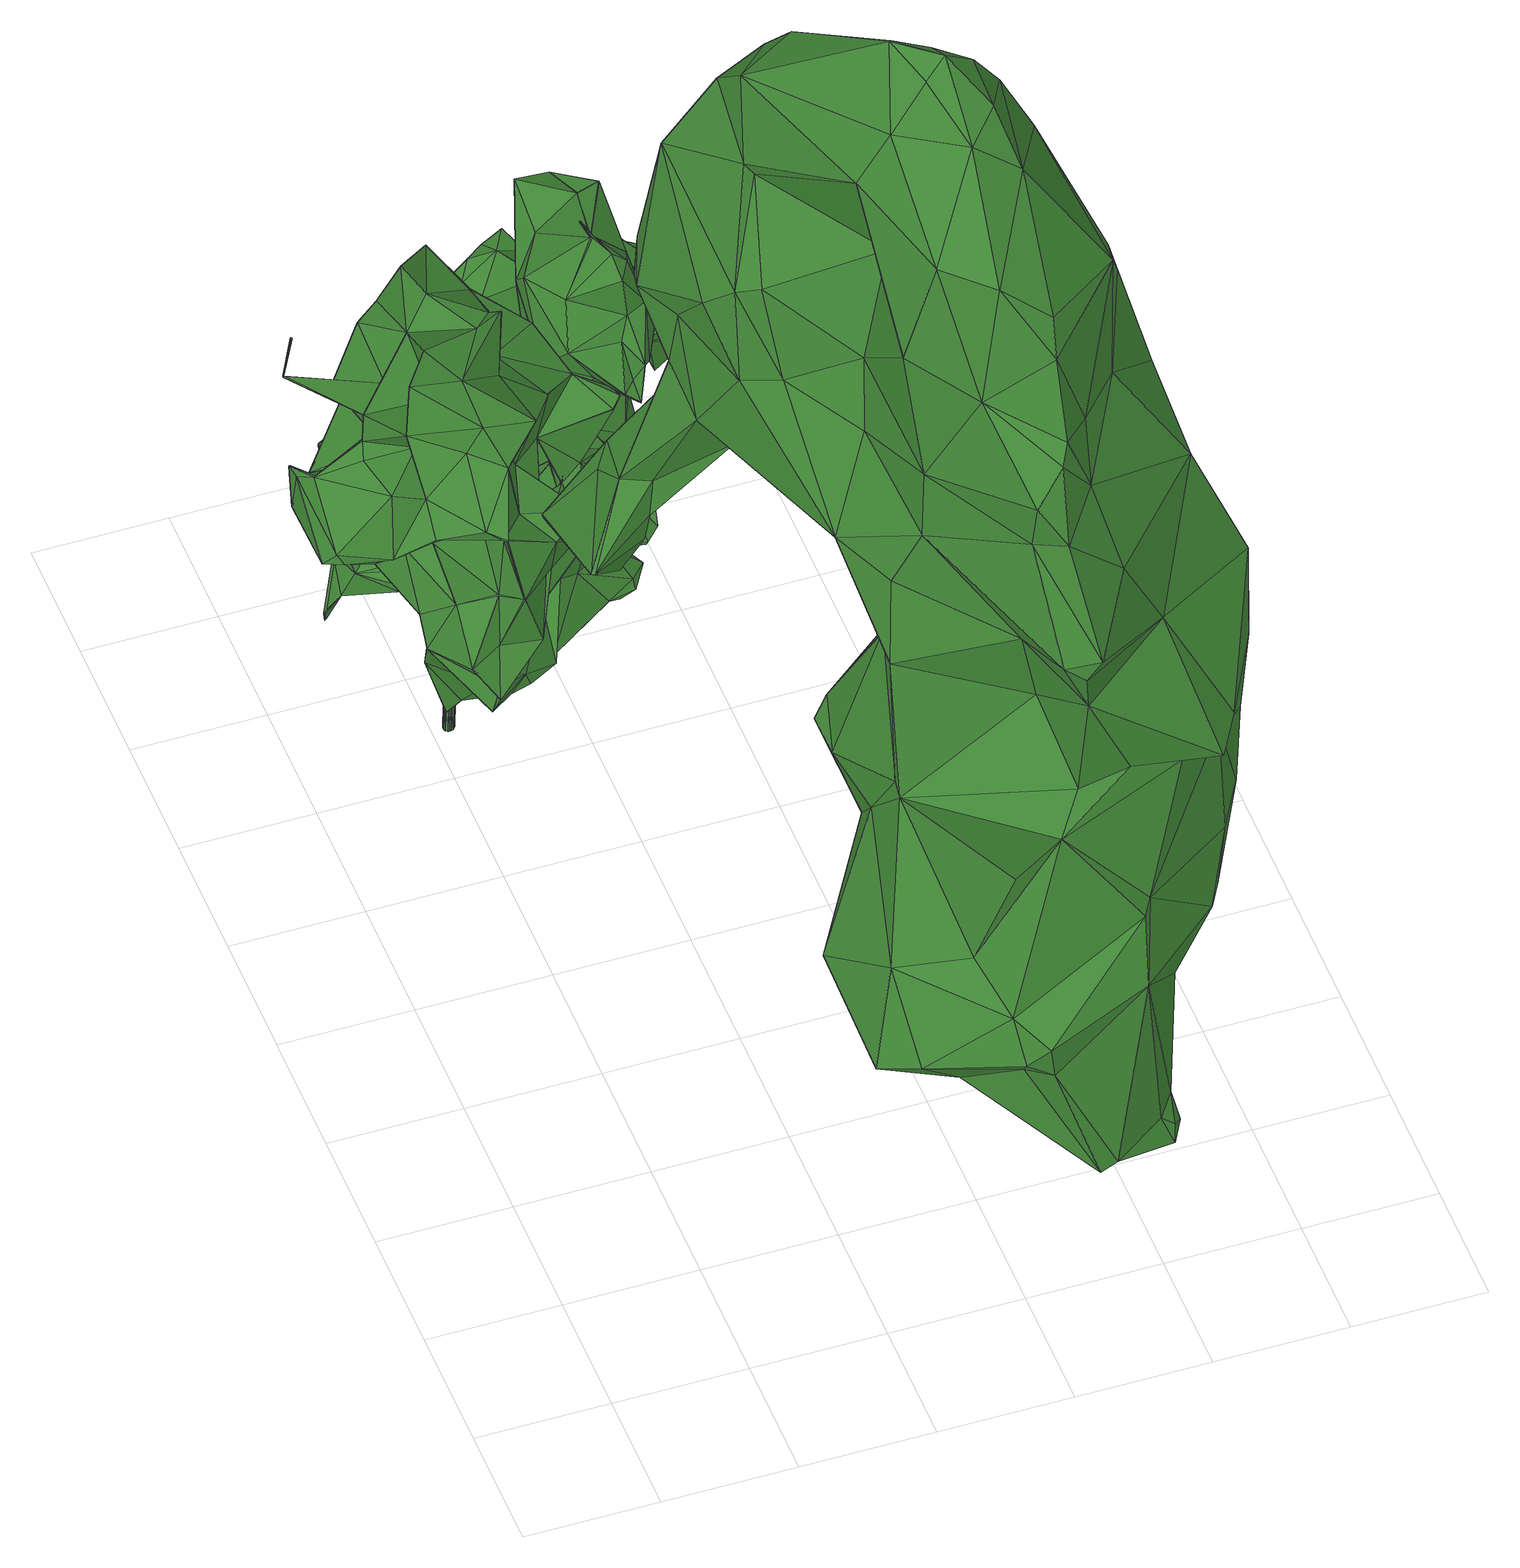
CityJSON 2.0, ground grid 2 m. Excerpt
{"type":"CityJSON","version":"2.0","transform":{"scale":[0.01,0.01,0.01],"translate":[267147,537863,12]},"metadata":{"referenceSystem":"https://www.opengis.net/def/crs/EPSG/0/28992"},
"CityObjects":{
"tree1":{"type":"SolitaryVegetationObject","attributes":{"gtid":456,"crown_width_m":4.7,"crown_median_z":17.44,"crown_r50_m":0.285,"crown_porosity":0.916,"trunk_H_m":4.56,"trunk_DBH_m":0.159,"trunk_radius_m":0.0793,"trunk_base_height_m":12.88,"original_gtid":"458"},"geometry":[{"type":"Solid","lod":"3","boundaries":[[[[0,1,2]],[[3,1,4]],[[5,6,7]],[[8,9,10]],[[11,9,8]],[[12,13,14]],[[15,16,17]],[[18,19,20]],[[20,21,22]],[[23,24,25]],[[26,27,28]],[[29,20,19]],[[30,31,9]],[[30,9,32]],[[33,34,15]],[[35,36,37]],[[35,37,38]],[[1,39,40]],[[41,42,43]],[[44,42,41]],[[45,46,23]],[[47,48,26]],[[42,44,49]],[[50,51,52]],[[53,49,54]],[[13,49,53]],[[55,56,57]],[[58,59,60]],[[61,62,25]],[[22,18,20]],[[63,64,65]],[[45,66,46]],[[67,68,69]],[[70,71,60]],[[72,70,60]],[[73,74,75]],[[76,77,1]],[[49,44,78]],[[49,78,54]],[[79,80,81]],[[82,10,83]],[[31,83,10]],[[31,84,83]],[[72,60,59]],[[85,47,86]],[[67,87,68]],[[88,89,90]],[[91,89,92]],[[90,89,91]],[[93,94,51]],[[95,96,97]],[[95,97,98]],[[99,95,100]],[[101,52,81]],[[78,102,103]],[[104,19,18]],[[61,25,105]],[[54,27,26]],[[71,106,107]],[[88,92,89]],[[20,108,109]],[[110,111,28]],[[112,111,110]],[[113,114,115]],[[116,117,118]],[[119,120,69]],[[121,99,122]],[[122,97,121]],[[123,124,60]],[[58,60,124]],[[11,8,83]],[[125,1,0]],[[126,119,69]],[[127,35,38]],[[4,1,128]],[[129,57,56]],[[129,56,62]],[[83,8,82]],[[130,65,55]],[[130,55,131]],[[100,95,98]],[[132,65,71]],[[63,65,132]],[[133,134,135]],[[136,41,43]],[[97,96,79]],[[8,10,82]],[[137,138,139]],[[125,128,1]],[[135,117,116]],[[41,140,44]],[[141,140,41]],[[102,140,141]],[[135,142,143]],[[144,50,52]],[[50,144,142]],[[22,145,146]],[[128,61,147]],[[128,147,4]],[[58,102,59]],[[146,148,149]],[[106,150,131]],[[13,43,42]],[[151,152,153]],[[154,155,156]],[[157,158,159]],[[31,30,160]],[[161,90,162]],[[11,83,163]],[[133,116,84]],[[0,164,125]],[[0,2,164]],[[133,84,134]],[[67,69,120]],[[68,126,69]],[[131,165,106]],[[162,165,131]],[[40,164,2]],[[139,166,167]],[[88,168,169]],[[88,169,170]],[[171,172,173]],[[169,168,174]],[[137,167,94]],[[55,65,64]],[[174,57,175]],[[176,177,29]],[[20,29,177]],[[20,177,108]],[[87,178,68]],[[126,68,178]],[[16,179,145]],[[10,9,31]],[[180,181,101]],[[32,9,11]],[[84,116,163]],[[161,131,182]],[[161,182,183]],[[79,184,97]],[[185,184,79]],[[186,187,47]],[[188,38,155]],[[127,38,188]],[[76,1,3]],[[189,85,190]],[[76,108,191]],[[76,3,108]],[[190,192,193]],[[194,193,192]],[[195,196,197]],[[198,190,86]],[[134,199,135]],[[85,86,190]],[[200,55,64]],[[39,169,40]],[[1,40,2]],[[19,104,176]],[[19,176,29]],[[191,192,76]],[[6,201,202]],[[145,21,16]],[[203,204,205]],[[173,204,203]],[[206,207,208]],[[194,192,191]],[[84,31,160]],[[84,160,134]],[[131,55,182]],[[132,158,63]],[[209,15,171]],[[210,138,93]],[[46,66,211]],[[46,211,24]],[[212,206,186]],[[121,166,213]],[[214,4,215]],[[153,216,151]],[[217,15,209]],[[52,79,81]],[[21,218,214]],[[109,214,218]],[[151,181,179]],[[151,179,152]],[[157,210,115]],[[114,157,115]],[[217,16,15]],[[102,78,140]],[[214,215,16]],[[4,214,3]],[[51,185,52]],[[219,75,34]],[[33,17,147]],[[212,220,104]],[[131,150,130]],[[212,186,178]],[[74,221,15]],[[74,15,75]],[[3,214,109]],[[159,222,223]],[[96,37,36]],[[146,224,22]],[[18,22,224]],[[104,18,224]],[[222,158,225]],[[185,166,184]],[[97,184,166]],[[60,107,123]],[[213,96,121]],[[149,148,7]],[[141,35,127]],[[121,95,99]],[[95,121,96]],[[159,156,139]],[[21,145,22]],[[217,171,203]],[[58,103,102]],[[146,145,148]],[[56,163,45]],[[46,24,23]],[[129,147,61]],[[96,36,79]],[[215,17,16]],[[53,54,26]],[[86,226,198]],[[227,228,116]],[[61,128,62]],[[125,62,128]],[[162,90,91]],[[186,126,178]],[[166,185,51]],[[136,12,14]],[[229,230,59]],[[154,230,229]],[[7,148,180]],[[166,121,97]],[[231,202,232]],[[6,202,231]],[[21,214,16]],[[129,40,147]],[[146,149,224]],[[212,104,224]],[[224,149,212]],[[143,216,117]],[[133,135,116]],[[108,3,109]],[[63,158,64]],[[222,225,233]],[[234,131,161]],[[234,161,162]],[[234,162,131]],[[181,216,101]],[[181,151,216]],[[226,235,28]],[[171,217,209]],[[183,174,168]],[[217,203,236]],[[23,25,62]],[[149,7,6]],[[101,144,52]],[[142,144,101]],[[225,158,237]],[[132,237,158]],[[79,52,185]],[[92,198,226]],[[170,198,92]],[[208,187,186]],[[177,238,108]],[[203,171,173]],[[123,107,106]],[[53,239,13]],[[221,240,227]],[[40,174,175]],[[169,174,40]],[[140,78,44]],[[187,13,239]],[[213,241,242]],[[143,117,135]],[[101,216,143]],[[153,152,243]],[[153,243,118]],[[217,243,152]],[[205,244,118]],[[62,164,40]],[[205,118,243]],[[77,39,1]],[[13,42,49]],[[158,222,159]],[[179,217,152]],[[26,28,235]],[[16,217,179]],[[229,245,154]],[[229,59,245]],[[199,51,50]],[[142,199,50]],[[134,114,199]],[[134,160,114]],[[201,6,5]],[[188,154,102]],[[205,236,203]],[[138,159,139]],[[246,238,177]],[[195,110,196]],[[190,193,246]],[[85,247,47]],[[159,248,156]],[[72,248,159]],[[102,154,245]],[[59,102,245]],[[244,173,172]],[[91,28,111]],[[176,220,186]],[[174,183,57]],[[101,81,180]],[[11,163,32]],[[56,32,163]],[[84,163,83]],[[100,98,122]],[[159,223,72]],[[28,91,226]],[[91,92,226]],[[170,169,39]],[[76,192,77]],[[15,221,172]],[[198,192,190]],[[139,167,137]],[[115,210,93]],[[141,127,102]],[[40,129,62]],[[200,64,249]],[[129,61,105]],[[176,246,177]],[[189,246,176]],[[93,51,113]],[[167,51,94]],[[100,122,99]],[[4,147,17]],[[81,250,180]],[[211,227,129]],[[188,102,127]],[[226,86,235]],[[157,159,138]],[[77,192,39]],[[39,192,198]],[[251,136,14]],[[251,14,208]],[[59,248,72]],[[59,230,248]],[[221,252,244]],[[118,244,252]],[[124,103,58]],[[253,195,124]],[[153,117,216]],[[13,12,43]],[[45,163,66]],[[62,56,254]],[[62,125,164]],[[25,255,105]],[[211,228,227]],[[6,231,232]],[[149,232,212]],[[6,232,149]],[[188,155,154]],[[39,198,170]],[[78,103,54]],[[70,132,71]],[[233,223,222]],[[183,90,161]],[[256,90,183]],[[97,122,98]],[[208,14,187]],[[120,119,67]],[[67,119,87]],[[87,119,126]],[[87,126,186]],[[90,256,168]],[[90,168,88]],[[168,256,183]],[[88,170,92]],[[241,155,242]],[[64,158,30]],[[206,136,257]],[[156,258,213]],[[175,57,129]],[[15,172,171]],[[24,211,255]],[[24,255,25]],[[213,37,96]],[[213,38,37]],[[205,243,236]],[[217,236,243]],[[213,166,139]],[[163,116,211]],[[163,211,66]],[[32,249,30]],[[136,202,259]],[[232,202,206]],[[157,114,260]],[[142,135,199]],[[199,113,51]],[[199,114,113]],[[132,225,237]],[[70,225,132]],[[230,156,248]],[[104,220,176]],[[186,220,87]],[[160,260,114]],[[32,56,249]],[[30,249,64]],[[54,197,27]],[[160,30,260]],[[55,249,56]],[[139,156,213]],[[186,206,208]],[[136,43,12]],[[154,156,230]],[[138,210,157]],[[115,93,113]],[[155,38,242]],[[85,189,247]],[[116,118,252]],[[116,252,227]],[[227,252,221]],[[244,172,221]],[[136,207,257]],[[206,257,207]],[[211,116,228]],[[87,220,178]],[[212,178,220]],[[182,55,57]],[[182,57,183]],[[190,246,189]],[[187,14,13]],[[225,70,72]],[[71,150,106]],[[175,219,40]],[[45,254,56]],[[261,124,197]],[[261,197,54]],[[195,197,124]],[[262,259,201]],[[207,251,208]],[[136,259,41]],[[53,48,239]],[[26,48,53]],[[80,250,81]],[[225,263,233]],[[225,72,263]],[[54,103,261]],[[223,263,72]],[[124,261,103]],[[147,40,219]],[[175,264,219]],[[106,165,123]],[[166,51,167]],[[137,94,138]],[[93,138,94]],[[262,141,259]],[[41,259,141]],[[262,201,36]],[[35,262,36]],[[262,35,141]],[[176,247,189]],[[186,247,176]],[[47,247,186]],[[136,265,207]],[[65,150,71]],[[130,150,65]],[[129,105,255]],[[200,249,55]],[[175,227,240]],[[175,129,227]],[[75,219,264]],[[212,232,206]],[[195,112,110]],[[253,112,195]],[[91,112,162]],[[206,202,136]],[[253,124,123]],[[123,165,253]],[[108,238,191]],[[194,191,238]],[[193,194,238]],[[246,193,238]],[[213,242,38]],[[129,255,211]],[[240,264,175]],[[239,48,187]],[[187,48,47]],[[180,250,7]],[[79,250,80]],[[79,36,250]],[[207,265,251]],[[136,251,265]],[[27,197,196]],[[223,233,263]],[[158,157,260]],[[158,260,30]],[[147,34,33]],[[219,34,147]],[[20,218,21]],[[215,4,17]],[[33,15,17]],[[109,218,20]],[[91,111,112]],[[27,196,110]],[[110,28,27]],[[165,162,112]],[[165,112,253]],[[181,266,179]],[[145,266,148]],[[179,266,145]],[[148,266,180]],[[180,266,181]],[[47,235,86]],[[47,26,235]],[[118,117,153]],[[101,143,142]],[[74,240,221]],[[73,264,74]],[[74,264,240]],[[73,75,264]],[[71,107,60]],[[75,15,34]],[[23,254,45]],[[7,250,5]],[[201,5,250]],[[201,250,36]],[[241,258,155]],[[213,258,241]],[[156,155,258]],[[205,204,244]],[[173,244,204]],[[62,254,23]],[[259,202,201]],[[267,268,269]],[[267,269,270]],[[270,269,271]],[[270,271,272]],[[269,268,273]],[[269,273,271]],[[271,273,274]],[[271,274,272]],[[273,268,275]],[[273,275,274]],[[274,275,276]],[[274,276,272]],[[275,268,277]],[[275,277,276]],[[276,277,278]],[[276,278,272]],[[277,268,279]],[[277,279,278]],[[278,279,280]],[[278,280,272]],[[279,268,281]],[[279,281,280]],[[280,281,282]],[[280,282,272]],[[281,268,283]],[[281,283,282]],[[282,283,284]],[[282,284,272]],[[283,268,285]],[[283,285,284]],[[284,285,286]],[[284,286,272]],[[285,268,287]],[[285,287,286]],[[286,287,288]],[[286,288,272]],[[287,268,289]],[[287,289,288]],[[288,289,290]],[[288,290,272]],[[289,268,291]],[[289,291,290]],[[290,291,292]],[[290,292,272]],[[291,268,293]],[[291,293,292]],[[292,293,294]],[[292,294,272]],[[293,268,295]],[[293,295,294]],[[294,295,296]],[[294,296,272]],[[295,268,297]],[[295,297,296]],[[296,297,298]],[[296,298,272]],[[297,268,299]],[[297,299,298]],[[298,299,300]],[[298,300,272]],[[299,268,301]],[[299,301,300]],[[300,301,302]],[[300,302,272]],[[301,268,303]],[[301,303,302]],[[302,303,304]],[[302,304,272]],[[303,268,305]],[[303,305,304]],[[304,305,306]],[[304,306,272]],[[305,268,307]],[[305,307,306]],[[306,307,308]],[[306,308,272]],[[307,268,309]],[[307,309,308]],[[308,309,310]],[[308,310,272]],[[309,268,311]],[[309,311,310]],[[310,311,312]],[[310,312,272]],[[311,268,313]],[[311,313,312]],[[312,313,314]],[[312,314,272]],[[313,268,315]],[[313,315,314]],[[314,315,316]],[[314,316,272]],[[315,268,267]],[[315,267,316]],[[316,267,270]],[[316,270,272]]]]}]},
"tree2":{"type":"SolitaryVegetationObject","attributes":{"gtid":103,"crown_width_m":7.73,"crown_median_z":22.45,"crown_r50_m":0.379,"crown_porosity":0.891,"trunk_H_m":9.35,"trunk_DBH_m":0.454,"trunk_radius_m":0.227,"trunk_base_height_m":13.1,"original_gtid":"103"},"geometry":[{"type":"Solid","lod":"3","boundaries":[[[[317,318,319]],[[320,321,322]],[[323,324,325]],[[326,327,328]],[[317,329,318]],[[330,331,332]],[[333,334,335]],[[336,337,338]],[[339,321,320]],[[340,341,342]],[[343,344,345]],[[346,347,348]],[[348,349,350]],[[351,352,353]],[[354,319,318]],[[355,356,357]],[[358,356,355]],[[359,360,361]],[[362,363,364]],[[365,366,367]],[[368,369,336]],[[370,371,372]],[[373,374,375]],[[376,377,378]],[[344,379,345]],[[335,334,380]],[[381,382,383]],[[384,385,386]],[[317,345,379]],[[387,322,388]],[[321,388,322]],[[378,377,389]],[[390,391,383]],[[392,393,394]],[[392,395,393]],[[396,397,398]],[[397,375,374]],[[399,355,400]],[[333,401,334]],[[398,402,358]],[[403,404,405]],[[406,404,403]],[[407,408,409]],[[410,411,363]],[[371,370,381]],[[412,413,414]],[[415,416,342]],[[417,379,344]],[[399,418,370]],[[419,418,340]],[[328,420,326]],[[328,421,420]],[[422,377,423]],[[374,398,397]],[[376,424,377]],[[372,358,425]],[[426,427,428]],[[426,415,427]],[[355,425,358]],[[400,429,399]],[[335,380,430]],[[415,342,341]],[[338,368,336]],[[323,431,330]],[[373,432,404]],[[317,433,361]],[[365,367,434]],[[396,375,397]],[[435,436,374]],[[437,438,439]],[[371,349,440]],[[370,419,381]],[[441,331,442]],[[441,442,380]],[[420,427,435]],[[426,428,421]],[[426,378,416]],[[370,418,419]],[[381,419,382]],[[443,387,444]],[[445,387,446]],[[370,425,399]],[[372,425,370]],[[396,447,375]],[[337,350,448]],[[355,399,425]],[[357,429,400]],[[340,399,429]],[[340,429,341]],[[341,429,357]],[[399,340,418]],[[449,450,451]],[[449,451,452]],[[319,354,453]],[[353,453,354]],[[331,330,454]],[[382,419,342]],[[340,342,419]],[[455,438,456]],[[378,431,325]],[[378,325,457]],[[401,458,459]],[[410,363,362]],[[389,377,422]],[[378,457,376]],[[364,363,450]],[[398,436,402]],[[460,347,346]],[[369,346,336]],[[420,428,427]],[[400,355,357]],[[407,409,461]],[[346,369,447]],[[462,463,321]],[[342,389,382]],[[464,465,466]],[[405,432,369]],[[395,352,351]],[[464,352,395]],[[371,440,467]],[[468,324,332]],[[372,371,467]],[[426,416,415]],[[358,372,398]],[[396,398,372]],[[453,469,359]],[[374,436,398]],[[396,372,467]],[[396,467,440]],[[361,360,317]],[[470,385,366]],[[471,472,473]],[[385,470,474]],[[395,475,476]],[[407,461,477]],[[478,479,480]],[[437,439,481]],[[470,366,482]],[[483,455,484]],[[483,485,455]],[[357,356,341]],[[438,486,439]],[[407,487,408]],[[465,488,461]],[[480,477,488]],[[393,395,476]],[[472,489,473]],[[484,456,490]],[[465,464,478]],[[393,485,483]],[[471,473,408]],[[466,465,461]],[[491,466,461]],[[474,472,471]],[[420,421,428]],[[438,492,456]],[[456,484,455]],[[477,461,488]],[[478,464,479]],[[479,477,480]],[[479,407,477]],[[480,488,478]],[[478,488,465]],[[438,455,485]],[[474,470,472]],[[408,487,471]],[[493,471,487]],[[483,484,494]],[[482,472,470]],[[437,481,495]],[[496,497,430]],[[498,405,486]],[[486,405,439]],[[446,499,445]],[[493,500,501]],[[405,404,432]],[[380,334,459]],[[359,361,453]],[[502,318,476]],[[503,321,463]],[[338,443,444]],[[422,423,504]],[[422,504,382]],[[449,403,417]],[[353,505,453]],[[495,492,437]],[[430,497,411]],[[502,475,318]],[[457,325,506]],[[446,387,507]],[[446,507,493]],[[462,321,339]],[[366,365,482]],[[462,508,509]],[[324,506,325]],[[317,319,433]],[[331,468,332]],[[339,510,511]],[[451,327,452]],[[453,433,319]],[[347,440,349]],[[347,349,348]],[[509,449,417]],[[495,481,368]],[[495,368,445]],[[368,481,369]],[[481,405,369]],[[445,368,387]],[[509,450,449]],[[383,382,504]],[[325,431,323]],[[458,512,441]],[[458,401,512]],[[512,401,410]],[[462,339,508]],[[459,334,401]],[[453,384,469]],[[413,486,438]],[[380,459,441]],[[441,459,458]],[[513,379,413]],[[317,379,513]],[[317,513,413]],[[481,439,405]],[[403,405,498]],[[424,514,377]],[[352,505,353]],[[490,487,407]],[[326,452,327]],[[353,475,351]],[[452,515,406]],[[462,343,360]],[[505,384,453]],[[454,330,431]],[[424,516,339]],[[474,501,503]],[[516,508,339]],[[350,337,348]],[[388,503,507]],[[482,489,472]],[[491,489,482]],[[387,368,444]],[[338,444,368]],[[335,430,411]],[[483,394,393]],[[469,384,517]],[[496,442,450]],[[433,453,361]],[[464,394,479]],[[392,394,464]],[[503,501,500]],[[503,463,386]],[[493,503,500]],[[457,518,519]],[[364,516,362]],[[364,508,516]],[[351,475,395]],[[402,436,520]],[[341,520,415]],[[402,520,358]],[[416,378,389]],[[416,389,342]],[[413,438,414]],[[427,415,520]],[[411,410,335]],[[335,410,333]],[[401,333,410]],[[469,517,359]],[[517,463,462]],[[517,462,359]],[[430,442,496]],[[520,341,356]],[[520,356,358]],[[471,501,474]],[[493,501,471]],[[344,343,462]],[[320,510,339]],[[434,505,352]],[[413,379,486]],[[423,514,390]],[[387,388,507]],[[403,379,417]],[[422,382,389]],[[390,504,423]],[[390,383,504]],[[377,514,423]],[[436,435,520]],[[521,412,329]],[[462,360,359]],[[496,450,497]],[[403,498,379]],[[448,350,391]],[[448,391,510]],[[448,510,443]],[[338,337,448]],[[338,448,443]],[[406,403,449]],[[491,461,409]],[[491,409,489]],[[406,449,452]],[[413,412,521]],[[413,521,329]],[[331,441,468]],[[460,440,347]],[[460,396,440]],[[494,484,490]],[[494,490,407]],[[374,326,435]],[[369,432,447]],[[510,391,511]],[[373,375,432]],[[375,447,432]],[[474,503,386]],[[516,518,512]],[[506,518,457]],[[324,518,506]],[[376,519,424]],[[516,424,519]],[[457,519,376]],[[516,519,518]],[[387,443,322]],[[510,320,322]],[[510,322,443]],[[437,492,438]],[[522,318,329]],[[364,509,508]],[[364,450,509]],[[318,475,354]],[[485,414,438]],[[435,326,420]],[[388,321,503]],[[473,489,409]],[[427,520,435]],[[486,379,498]],[[462,509,344]],[[390,514,511]],[[434,523,365]],[[326,374,515]],[[326,515,452]],[[509,417,344]],[[384,386,517]],[[404,515,373]],[[406,515,404]],[[373,515,374]],[[490,493,487]],[[337,336,346]],[[337,346,348]],[[522,329,412]],[[522,412,318]],[[396,460,447]],[[450,331,451]],[[391,390,511]],[[365,523,482]],[[524,482,523]],[[454,431,525]],[[339,514,424]],[[339,511,514]],[[518,324,468]],[[518,468,512]],[[512,468,441]],[[385,474,386]],[[517,386,463]],[[317,413,329]],[[434,367,505]],[[346,447,460]],[[343,345,317]],[[392,464,395]],[[381,349,371]],[[383,349,381]],[[512,362,516]],[[410,362,512]],[[363,411,497]],[[363,497,450]],[[450,442,331]],[[430,380,442]],[[354,475,353]],[[494,394,483]],[[352,464,523]],[[482,524,491]],[[407,394,494]],[[407,479,394]],[[495,445,492]],[[526,421,525]],[[412,476,318]],[[414,476,412]],[[414,485,393]],[[505,367,384]],[[466,524,464]],[[503,493,507]],[[456,499,490]],[[385,367,366]],[[360,343,317]],[[385,384,367]],[[466,491,524]],[[526,525,431]],[[526,431,378]],[[464,524,523]],[[473,409,408]],[[323,330,332]],[[323,332,324]],[[421,526,426]],[[378,426,526]],[[445,499,492]],[[456,492,499]],[[328,454,525]],[[502,476,475]],[[414,393,476]],[[391,350,349]],[[391,349,383]],[[446,493,499]],[[490,499,493]],[[451,527,327]],[[327,527,454]],[[328,327,454]],[[331,527,451]],[[454,527,331]],[[352,523,434]],[[328,525,421]],[[528,529,530]],[[528,530,531]],[[531,530,532]],[[531,532,533]],[[530,529,534]],[[530,534,532]],[[532,534,535]],[[532,535,533]],[[534,529,536]],[[534,536,535]],[[535,536,537]],[[535,537,533]],[[536,529,538]],[[536,538,537]],[[537,538,539]],[[537,539,533]],[[538,529,540]],[[538,540,539]],[[539,540,541]],[[539,541,533]],[[540,529,542]],[[540,542,541]],[[541,542,543]],[[541,543,533]],[[542,529,544]],[[542,544,543]],[[543,544,545]],[[543,545,533]],[[544,529,546]],[[544,546,545]],[[545,546,547]],[[545,547,533]],[[546,529,548]],[[546,548,547]],[[547,548,549]],[[547,549,533]],[[548,529,550]],[[548,550,549]],[[549,550,551]],[[549,551,533]],[[550,529,552]],[[550,552,551]],[[551,552,553]],[[551,553,533]],[[552,529,554]],[[552,554,553]],[[553,554,555]],[[553,555,533]],[[554,529,556]],[[554,556,555]],[[555,556,557]],[[555,557,533]],[[556,529,558]],[[556,558,557]],[[557,558,559]],[[557,559,533]],[[558,529,560]],[[558,560,559]],[[559,560,561]],[[559,561,533]],[[560,529,562]],[[560,562,561]],[[561,562,563]],[[561,563,533]],[[562,529,564]],[[562,564,563]],[[563,564,565]],[[563,565,533]],[[564,529,566]],[[564,566,565]],[[565,566,567]],[[565,567,533]],[[566,529,568]],[[566,568,567]],[[567,568,569]],[[567,569,533]],[[568,529,570]],[[568,570,569]],[[569,570,571]],[[569,571,533]],[[570,529,572]],[[570,572,571]],[[571,572,573]],[[571,573,533]],[[572,529,574]],[[572,574,573]],[[573,574,575]],[[573,575,533]],[[574,529,576]],[[574,576,575]],[[575,576,577]],[[575,577,533]],[[576,529,528]],[[576,528,577]],[[577,528,531]],[[577,531,533]]]]}]},
"tree3":{"type":"SolitaryVegetationObject","attributes":{"gtid":441,"crown_width_m":4.55,"crown_median_z":16.94,"crown_r50_m":0.272,"crown_porosity":0.915,"trunk_H_m":3.98,"trunk_DBH_m":0.139,"trunk_radius_m":0.0695,"trunk_base_height_m":12.96,"original_gtid":"443"},"geometry":[{"type":"Solid","lod":"3","boundaries":[[[[578,579,580]],[[581,582,583]],[[583,584,585]],[[586,587,588]],[[589,590,591]],[[592,593,594]],[[595,593,592]],[[596,597,598]],[[599,600,589]],[[601,600,599]],[[602,603,604]],[[605,603,602]],[[606,607,591]],[[608,609,610]],[[580,610,609]],[[611,612,596]],[[613,614,615]],[[579,616,610]],[[617,618,619]],[[620,621,622]],[[623,624,625]],[[604,603,626]],[[627,624,623]],[[628,629,630]],[[631,630,629]],[[632,633,619]],[[634,635,587]],[[622,621,636]],[[637,638,639]],[[640,641,642]],[[619,643,632]],[[624,630,625]],[[631,625,630]],[[644,645,646]],[[589,647,599]],[[596,648,597]],[[612,648,596]],[[649,650,651]],[[587,652,634]],[[653,654,655]],[[649,656,616]],[[657,656,649]],[[658,600,659]],[[639,593,660]],[[653,655,585]],[[661,662,663]],[[658,659,664]],[[658,664,620]],[[658,665,600]],[[666,667,668]],[[643,669,645]],[[670,645,669]],[[626,603,671]],[[645,644,643]],[[652,657,634]],[[583,672,584]],[[673,657,649]],[[595,674,593]],[[675,676,677]],[[678,679,680]],[[681,634,673]],[[581,583,614]],[[589,682,647]],[[683,647,682]],[[663,676,611]],[[684,685,686]],[[687,688,689]],[[628,641,665]],[[690,691,684]],[[640,665,641]],[[610,692,608]],[[609,608,692]],[[693,678,694]],[[693,694,682]],[[643,644,695]],[[632,643,695]],[[663,611,661]],[[696,632,695]],[[697,686,685]],[[667,698,699]],[[667,699,646]],[[700,592,594]],[[615,614,701]],[[614,583,701]],[[673,634,657]],[[701,702,597]],[[652,703,657]],[[681,635,634]],[[610,580,579]],[[704,674,595]],[[705,602,604]],[[587,706,652]],[[689,594,638]],[[652,707,703]],[[693,706,587]],[[707,706,693]],[[669,643,708]],[[641,581,709]],[[681,651,710]],[[681,673,651]],[[604,626,711]],[[604,711,705]],[[626,671,711]],[[671,712,663]],[[713,636,714]],[[649,616,579]],[[669,715,716]],[[670,669,716]],[[581,641,672]],[[625,713,623]],[[694,680,717]],[[707,652,706]],[[718,616,719]],[[679,717,680]],[[696,586,633]],[[694,654,653]],[[720,721,722]],[[602,723,724]],[[609,725,580]],[[646,645,670]],[[726,727,584]],[[656,728,719]],[[606,729,730]],[[584,653,585]],[[727,653,584]],[[705,686,602]],[[723,602,686]],[[579,578,650]],[[598,722,611]],[[731,722,598]],[[654,732,655]],[[694,678,680]],[[638,733,639]],[[641,628,734]],[[705,711,735]],[[710,651,728]],[[625,736,737]],[[738,739,740]],[[698,720,722]],[[679,678,693]],[[679,693,587]],[[732,741,717]],[[732,717,679]],[[605,642,709]],[[663,742,743]],[[657,703,744]],[[624,734,630]],[[618,708,619]],[[659,600,601]],[[731,698,722]],[[659,601,745]],[[602,724,640]],[[585,746,702]],[[713,625,747]],[[713,747,622]],[[583,702,701]],[[748,749,750]],[[733,751,594]],[[635,710,744]],[[695,752,696]],[[620,664,753]],[[618,754,708]],[[651,650,725]],[[723,686,697]],[[589,665,590]],[[600,665,589]],[[611,596,598]],[[755,756,582]],[[755,582,757]],[[694,758,682]],[[755,757,759]],[[755,759,676]],[[611,676,759]],[[704,595,592]],[[726,760,727]],[[761,666,716]],[[580,725,578]],[[640,642,605]],[[621,620,660]],[[663,735,671]],[[711,671,735]],[[752,597,762]],[[718,716,754]],[[713,622,636]],[[670,668,646]],[[667,646,668]],[[649,651,673]],[[759,612,611]],[[763,593,674]],[[582,764,765]],[[764,755,765]],[[677,603,675]],[[757,582,765]],[[651,725,617]],[[581,764,582]],[[738,740,638]],[[689,638,740]],[[621,763,636]],[[705,743,766]],[[682,767,693]],[[717,741,654]],[[654,741,732]],[[727,758,653]],[[687,758,727]],[[693,767,768]],[[707,693,768]],[[745,739,738]],[[745,738,638]],[[766,769,761]],[[598,770,731]],[[770,698,731]],[[619,633,635]],[[686,771,690]],[[705,771,686]],[[771,705,766]],[[737,748,750]],[[675,772,676]],[[771,766,761]],[[727,688,687]],[[714,636,704]],[[744,730,635]],[[744,703,730]],[[598,699,770]],[[579,650,649]],[[583,582,672]],[[584,672,726]],[[692,754,618]],[[692,618,609]],[[667,769,720]],[[667,720,698]],[[696,633,632]],[[761,690,771]],[[618,725,609]],[[598,597,773]],[[695,644,773]],[[686,690,684]],[[662,661,774]],[[682,758,739]],[[690,716,691]],[[687,739,758]],[[732,775,746]],[[718,691,716]],[[638,594,751]],[[752,773,597]],[[695,773,752]],[[581,614,675]],[[754,669,708]],[[617,725,618]],[[746,655,732]],[[717,654,694]],[[660,763,621]],[[606,730,776]],[[606,776,703]],[[745,664,659]],[[744,656,657]],[[763,660,593]],[[602,640,605]],[[732,679,586]],[[762,732,586]],[[762,586,752]],[[719,691,718]],[[759,757,765]],[[752,586,696]],[[587,586,679]],[[723,697,724]],[[709,642,641]],[[636,763,704]],[[719,729,691]],[[704,763,674]],[[707,768,703]],[[709,603,605]],[[709,675,603]],[[581,675,709]],[[756,755,764]],[[620,750,658]],[[638,751,733]],[[590,640,724]],[[665,640,590]],[[768,607,606]],[[616,656,719]],[[592,623,713]],[[623,700,627]],[[689,627,700]],[[658,628,665]],[[592,714,704]],[[592,713,714]],[[590,724,591]],[[606,591,697]],[[724,697,591]],[[700,623,592]],[[594,689,700]],[[689,740,687]],[[612,613,648]],[[687,740,739]],[[606,697,685]],[[606,685,684]],[[777,753,664]],[[777,664,745]],[[777,745,753]],[[606,691,729]],[[684,691,606]],[[616,692,610]],[[726,672,624]],[[578,725,650]],[[637,745,638]],[[726,624,760]],[[672,734,624]],[[628,658,629]],[[750,629,658]],[[773,699,598]],[[677,676,663]],[[689,688,627]],[[770,699,698]],[[617,728,651]],[[611,722,721]],[[739,683,682]],[[661,611,721]],[[744,710,656]],[[681,710,635]],[[627,760,624]],[[768,606,703]],[[688,727,627]],[[585,655,746]],[[766,778,769]],[[613,772,675]],[[612,772,613]],[[733,593,639]],[[754,692,718]],[[627,727,760]],[[586,588,633]],[[635,633,588]],[[635,588,587]],[[682,589,767]],[[653,758,694]],[[631,736,625]],[[730,729,719]],[[637,639,660]],[[612,759,772]],[[721,774,661]],[[656,710,728]],[[721,769,774]],[[773,644,699]],[[646,699,644]],[[648,615,597]],[[613,675,614]],[[663,662,742]],[[730,728,635]],[[719,728,730]],[[720,769,721]],[[745,683,739]],[[745,599,683]],[[745,601,599]],[[750,779,629]],[[597,702,746]],[[718,692,616]],[[619,728,617]],[[635,728,619]],[[769,666,761]],[[769,667,666]],[[622,747,620]],[[660,620,753]],[[764,780,756]],[[582,756,780]],[[582,780,672]],[[716,690,761]],[[764,581,780]],[[581,672,780]],[[628,630,734]],[[594,593,733]],[[742,662,778]],[[774,778,662]],[[774,769,778]],[[641,734,672]],[[716,668,670]],[[666,668,716]],[[732,762,775]],[[754,716,715]],[[754,715,669]],[[619,708,643]],[[683,599,647]],[[648,613,615]],[[778,781,742]],[[778,766,781]],[[768,767,607]],[[589,607,767]],[[589,591,607]],[[703,776,730]],[[737,750,747]],[[747,750,620]],[[747,625,737]],[[631,629,779]],[[750,749,779]],[[585,702,583]],[[765,772,759]],[[676,772,755]],[[765,755,772]],[[742,781,782]],[[660,783,637]],[[637,783,745]],[[745,783,784]],[[745,784,753]],[[660,784,783]],[[660,753,784]],[[746,775,597]],[[597,775,762]],[[701,597,615]],[[748,737,736]],[[781,766,743]],[[677,663,712]],[[781,743,782]],[[742,782,743]],[[748,736,749]],[[631,749,736]],[[779,749,631]],[[677,712,603]],[[671,603,712]],[[735,663,743]],[[735,743,705]],[[785,786,787]],[[785,787,788]],[[788,787,789]],[[788,789,790]],[[787,786,791]],[[787,791,789]],[[789,791,792]],[[789,792,790]],[[791,786,793]],[[791,793,792]],[[792,793,794]],[[792,794,790]],[[793,786,795]],[[793,795,794]],[[794,795,796]],[[794,796,790]],[[795,786,797]],[[795,797,796]],[[796,797,798]],[[796,798,790]],[[797,786,799]],[[797,799,798]],[[798,799,800]],[[798,800,790]],[[799,786,801]],[[799,801,800]],[[800,801,802]],[[800,802,790]],[[801,786,803]],[[801,803,802]],[[802,803,804]],[[802,804,790]],[[803,786,805]],[[803,805,804]],[[804,805,806]],[[804,806,790]],[[805,786,807]],[[805,807,806]],[[806,807,808]],[[806,808,790]],[[807,786,809]],[[807,809,808]],[[808,809,810]],[[808,810,790]],[[809,786,811]],[[809,811,810]],[[810,811,812]],[[810,812,790]],[[811,786,813]],[[811,813,812]],[[812,813,814]],[[812,814,790]],[[813,786,815]],[[813,815,814]],[[814,815,816]],[[814,816,790]],[[815,786,817]],[[815,817,816]],[[816,817,818]],[[816,818,790]],[[817,786,819]],[[817,819,818]],[[818,819,820]],[[818,820,790]],[[819,786,821]],[[819,821,820]],[[820,821,822]],[[820,822,790]],[[821,786,823]],[[821,823,822]],[[822,823,824]],[[822,824,790]],[[823,786,825]],[[823,825,824]],[[824,825,826]],[[824,826,790]],[[825,786,827]],[[825,827,826]],[[826,827,828]],[[826,828,790]],[[827,786,829]],[[827,829,828]],[[828,829,830]],[[828,830,790]],[[829,786,831]],[[829,831,830]],[[830,831,832]],[[830,832,790]],[[831,786,833]],[[831,833,832]],[[832,833,834]],[[832,834,790]],[[833,786,785]],[[833,785,834]],[[834,785,788]],[[834,788,790]]]]}]}
},
"vertices":[
[455,1243,705],[399,1280,730],[440,1229,697],[374,1374,748],[374,1379,663],[130,1464,545],[126,1453,563],[162,1468,544],[476,1238,325],[434,1229,325],[452,1234,318],[474,1242,342],[5,1322,646],[23,1275,662],[25,1277,662],[252,1383,610],[286,1444,625],[339,1384,654],[192,1465,769],[177,1455,781],[257,1479,839],[278,1509,723],[268,1526,734],[468,1278,527],[465,1316,526],[454,1313,535],[136,1137,713],[137,1098,670],[198,1066,695],[195,1405,890],[331,1162,320],[407,1252,321],[387,1224,400],[336,1373,662],[326,1341,677],[83,1389,442],[88,1420,447],[101,1395,401],[103,1394,401],[346,1229,757],[340,1259,646],[7,1321,567],[7,1303,642],[3,1322,646],[14,1217,552],[485,1251,514],[487,1291,504],[125,1186,793],[148,1213,737],[29,1200,580],[286,1461,331],[267,1429,335],[213,1509,362],[114,1215,651],[80,1114,636],[303,1135,454],[399,1205,486],[320,1170,538],[128,1141,488],[154,1163,472],[129,1113,447],[393,1285,581],[403,1260,576],[276,1101,341],[322,1129,338],[265,1094,369],[491,1285,490],[21,1364,850],[14,1377,764],[20,1363,849],[214,1109,351],[198,1039,372],[147,1173,357],[219,1246,612],[203,1307,569],[281,1292,658],[297,1311,772],[345,1231,757],[37,1190,568],[133,1442,393],[161,1425,428],[218,1499,447],[476,1239,324],[497,1267,342],[454,1304,376],[134,1199,873],[223,1148,812],[15,1376,765],[267,1125,651],[224,1063,676],[302,1071,636],[223,1047,688],[248,1117,753],[221,1340,313],[230,1350,264],[78,1391,267],[97,1406,363],[105,1394,292],[87,1410,236],[80,1390,266],[86,1408,235],[239,1505,434],[99,1241,500],[127,1203,559],[144,1439,765],[395,1294,551],[198,1007,426],[208,1039,417],[296,1409,806],[297,1411,806],[222,1063,675],[222,1047,686],[236,1018,598],[308,1399,362],[349,1316,371],[249,1348,396],[387,1350,411],[310,1431,450],[310,1429,452],[22,1362,849],[21,1362,851],[104,1392,292],[88,1409,236],[162,1020,484],[164,1093,540],[451,1271,697],[14,1375,764],[124,1329,477],[376,1289,617],[379,1267,537],[222,1070,410],[271,1040,487],[245,1097,335],[394,1350,398],[405,1336,383],[331,1420,346],[37,1336,607],[229,1349,262],[205,1300,326],[203,1300,327],[28,1236,534],[27,1303,521],[288,1462,332],[289,1440,444],[253,1546,333],[264,1529,648],[209,1559,653],[374,1288,615],[220,1516,595],[170,1486,667],[210,1039,416],[321,1523,516],[333,1490,530],[311,1452,463],[173,1290,446],[175,1318,451],[204,1295,352],[246,1242,377],[284,1155,317],[214,1214,334],[393,1265,331],[294,1071,588],[238,1017,597],[440,1261,403],[441,1230,695],[209,1042,495],[219,1342,313],[228,1351,263],[352,1100,652],[291,1210,658],[265,1194,738],[169,1447,552],[198,1344,529],[162,1404,455],[311,1160,588],[279,1213,553],[187,1358,809],[224,1383,848],[15,1376,763],[303,1509,585],[222,1507,481],[320,1524,517],[300,1105,563],[347,1114,587],[122,1382,341],[216,1426,375],[103,1299,733],[92,1273,710],[143,1303,466],[176,1259,871],[213,1205,852],[295,1324,843],[282,1251,795],[299,1290,877],[300,1290,875],[215,1063,572],[205,1102,666],[136,1109,655],[301,1152,795],[330,1419,345],[305,1190,391],[89,1443,544],[82,1411,565],[223,1505,482],[190,1415,421],[287,1439,446],[109,1404,664],[162,1323,643],[110,1286,710],[238,1424,616],[226,1323,370],[387,1274,429],[103,1421,684],[120,1380,341],[331,1430,698],[347,1407,649],[299,1467,459],[285,1479,581],[288,1437,726],[318,1278,654],[149,1341,739],[234,1336,543],[203,1180,260],[178,1175,250],[169,1487,669],[202,1178,260],[248,1117,755],[311,1282,466],[360,1289,416],[213,1262,433],[212,1262,431],[109,1411,574],[110,1406,663],[179,1174,248],[287,1071,586],[200,1151,767],[297,1466,461],[261,1156,326],[293,1324,844],[88,1257,689],[245,1240,523],[227,1332,392],[188,1414,420],[309,1451,465],[240,1346,461],[166,1206,544],[267,1298,847],[181,1234,800],[195,1181,383],[356,1208,415],[146,1432,461],[89,1259,688],[281,1325,444],[214,1061,571],[435,1242,523],[399,1270,534],[353,1098,651],[159,1358,605],[224,1323,371],[81,1409,564],[310,1206,389],[179,1175,601],[109,1377,520],[179,1173,250],[244,1231,607],[108,1285,577],[236,1511,588],[233,1295,88],[225,1295,88],[233,1297,88],[240,1291,544],[239,1293,544],[232,1291,544],[232,1299,88],[239,1295,544],[231,1301,88],[237,1297,544],[229,1302,88],[236,1298,544],[227,1303,88],[234,1299,544],[225,1303,88],[232,1299,544],[223,1303,88],[230,1299,544],[221,1302,88],[228,1298,544],[219,1301,88],[226,1297,544],[218,1299,88],[225,1295,544],[217,1297,88],[224,1294,544],[217,1295,88],[224,1292,544],[217,1293,88],[224,1289,544],[218,1291,88],[225,1288,544],[219,1289,88],[226,1286,544],[221,1288,88],[228,1285,544],[223,1287,88],[230,1284,544],[225,1287,88],[232,1284,544],[227,1287,88],[234,1284,544],[229,1288,88],[236,1285,544],[230,1289,88],[237,1286,544],[232,1291,88],[238,1288,544],[233,1293,88],[239,1289,544],
[806,646,779],[863,610,594],[798,725,574],[526,339,1185],[521,328,1036],[676,229,1126],[369,874,1350],[339,840,1358],[340,851,1429],[734,752,1456],[727,787,1328],[625,787,1420],[716,509,700],[428,880,1340],[478,858,1170],[395,874,1328],[274,820,848],[222,901,874],[301,812,829],[791,134,1315],[697,94,1428],[725,34,1251],[479,435,1194],[574,481,2083],[501,673,1943],[418,647,1911],[759,411,844],[788,431,1024],[764,412,842],[753,163,1462],[711,139,1583],[698,122,1555],[615,218,1618],[657,110,1497],[834,513,380],[733,439,378],[767,613,452],[810,697,542],[685,451,2039],[671,530,1918],[634,498,2007],[763,562,1866],[517,577,739],[638,576,781],[682,661,754],[330,758,1045],[325,758,980],[431,709,1131],[560,277,369],[494,290,398],[579,431,455],[865,183,1148],[944,294,1333],[646,347,1980],[640,218,1827],[717,340,1921],[917,570,1479],[862,614,1593],[865,371,1646],[354,623,1513],[385,579,1565],[350,780,1675],[900,480,949],[225,903,876],[569,275,1838],[509,433,1874],[531,303,1652],[550,527,546],[440,374,452],[522,409,679],[727,99,1103],[710,266,971],[416,630,1755],[542,496,1463],[559,297,1421],[864,266,363],[946,327,478],[904,246,382],[851,491,373],[841,320,1721],[859,391,1676],[808,549,1774],[636,427,2086],[627,460,2073],[226,717,938],[770,604,1799],[942,549,1135],[905,594,1355],[953,461,1190],[881,613,1347],[811,91,537],[650,33,520],[661,50,453],[231,715,937],[320,765,928],[912,336,638],[981,374,772],[1023,362,646],[476,715,1887],[412,728,1830],[776,670,1085],[605,419,2053],[552,414,1972],[648,816,1604],[596,858,1596],[430,626,1735],[417,560,1578],[391,579,1391],[691,385,2010],[455,762,1776],[668,722,1723],[624,839,1609],[577,483,2082],[316,840,909],[383,891,1429],[925,399,1421],[774,673,765],[669,410,404],[759,662,1714],[772,640,1747],[1024,283,967],[1032,340,767],[1032,336,1003],[707,173,1712],[304,873,1023],[308,872,1020],[680,67,1220],[708,52,1203],[926,108,930],[805,147,913],[831,295,1529],[658,135,1406],[786,723,1190],[517,801,1125],[724,755,1285],[771,781,1312],[649,742,651],[464,876,1334],[1011,296,675],[954,205,885],[314,780,1410],[281,845,1001],[221,903,878],[760,207,1548],[752,49,256],[557,460,959],[530,334,798],[805,246,221],[851,101,208],[741,81,235],[713,205,1762],[418,829,1194],[498,574,702],[453,195,398],[613,86,545],[502,144,430],[622,57,477],[485,224,556],[826,531,418],[911,371,521],[835,107,257],[870,129,222],[861,142,266],[856,110,235],[1031,305,1110],[573,190,345],[971,260,521],[975,241,647],[1028,359,646],[1017,477,953],[821,131,631],[852,98,212],[637,112,414],[835,152,643],[722,37,256],[962,197,894],[701,137,816],[953,231,509],[962,167,946],[318,837,992],[324,801,974],[998,503,968],[882,153,894],[676,254,634],[588,178,584],[837,585,559],[527,307,793],[584,517,1639],[618,564,505],[324,818,1392],[733,159,882],[516,565,1137],[609,632,1052],[559,305,1295],[535,474,1345],[288,778,1044],[843,399,882],[442,543,1410],[856,645,1379],[363,672,1234],[498,500,707],[347,741,1290],[348,708,1410],[705,674,1754],[826,316,667],[835,582,563],[711,230,325],[680,171,308],[522,848,1505],[476,790,1551],[529,718,1304],[698,445,110],[675,445,110],[697,451,110],[697,452,1045],[696,458,1045],[674,453,1045],[695,456,110],[694,464,1045],[691,461,110],[690,469,1045],[687,465,110],[686,472,1045],[681,467,110],[680,474,1045],[675,468,110],[674,475,1045],[669,467,110],[668,475,1045],[664,465,110],[663,472,1045],[659,461,110],[658,469,1045],[655,456,110],[654,464,1045],[653,451,110],[652,459,1045],[652,445,110],[651,453,1045],[653,439,110],[652,447,1045],[655,434,110],[654,441,1045],[659,429,110],[658,437,1045],[664,426,110],[662,433,1045],[669,423,110],[668,431,1045],[675,422,110],[674,430,1045],[681,423,110],[680,431,1045],[686,425,110],[685,433,1045],[691,429,110],[690,436,1045],[695,433,110],[693,441,1045],[697,439,110],[696,447,1045],
[721,1751,322],[768,1724,330],[712,1765,271],[418,1354,500],[293,1322,503],[411,1437,491],[383,1489,569],[351,1513,536],[444,1665,493],[525,1724,537],[528,1705,511],[478,1468,570],[525,1442,535],[513,1474,522],[455,1365,896],[456,1365,898],[475,1475,870],[438,1362,935],[373,1503,326],[379,1564,403],[332,1539,294],[494,1421,671],[529,1404,668],[540,1421,700],[543,1371,418],[492,1354,412],[536,1317,352],[514,1304,500],[549,1584,466],[500,1565,504],[671,1708,235],[670,1710,237],[725,1727,257],[370,1413,280],[395,1441,356],[418,1428,407],[409,1423,457],[455,1514,456],[692,1658,350],[631,1710,345],[630,1709,343],[567,1763,344],[522,1327,786],[499,1338,862],[482,1308,856],[374,1408,803],[378,1343,695],[401,1302,749],[514,1294,352],[376,1446,761],[473,1333,634],[482,1265,703],[436,1298,694],[461,1240,705],[468,1752,364],[492,1740,394],[587,1721,516],[563,1725,467],[477,1338,882],[484,1460,843],[462,1551,843],[505,1468,888],[497,1341,522],[438,1323,570],[479,1311,512],[460,1739,297],[378,1706,290],[433,1711,243],[379,1679,245],[447,1465,660],[429,1547,385],[702,1702,431],[701,1704,430],[679,1709,439],[587,1683,567],[377,1592,583],[360,1626,587],[362,1547,520],[679,1707,440],[651,1673,495],[531,1337,658],[568,1403,704],[511,1376,838],[393,1388,256],[395,1389,257],[402,1355,280],[567,1403,705],[503,1355,620],[454,1534,262],[401,1568,260],[449,1575,287],[501,1700,260],[483,1670,255],[475,1300,348],[378,1369,576],[662,1705,482],[439,1361,937],[412,1375,405],[319,1370,373],[418,1365,381],[436,1671,627],[423,1680,592],[406,1671,606],[639,1718,478],[449,1550,644],[456,1514,698],[569,1541,373],[517,1541,411],[531,1449,388],[434,1539,713],[410,1492,748],[410,1547,851],[547,1514,348],[552,1574,373],[654,1685,318],[460,1645,601],[417,1639,621],[389,1690,364],[427,1721,398],[505,1473,466],[302,1559,251],[376,1593,288],[411,1466,823],[437,1522,488],[388,1525,509],[609,1644,507],[438,1360,935],[534,1359,324],[557,1669,578],[557,1667,577],[567,1761,343],[477,1310,511],[639,1716,477],[512,1296,345],[458,1326,357],[411,1341,812],[456,1357,902],[484,1677,325],[514,1618,306],[380,1654,603],[613,1678,348],[613,1677,350],[370,1538,292],[371,1414,279],[333,1538,292],[546,1416,434],[535,1433,501],[680,1716,342],[367,1401,628],[395,1473,638],[603,1698,349],[530,1648,397],[520,1680,412],[301,1558,252],[370,1631,520],[504,1468,890],[423,1329,602],[499,1325,345],[462,1241,706],[479,1304,742],[449,1466,833],[446,1546,725],[444,1545,726],[353,1643,592],[401,1391,326],[501,1351,348],[619,1677,494],[531,1468,750],[363,1548,518],[491,1316,778],[482,1265,705],[479,1225,701],[505,1281,710],[477,1476,868],[398,1669,451],[504,1341,787],[603,1698,347],[268,1374,413],[292,1320,503],[267,1376,413],[447,1550,644],[318,1372,373],[403,1423,691],[509,1497,276],[399,1667,452],[458,1359,902],[294,1321,502],[269,1376,413],[501,1462,305],[440,1579,559],[513,1596,502],[438,1511,250],[301,1560,253],[503,1463,305],[320,1371,374],[381,1605,342],[394,1390,256],[432,1584,478],[525,1665,527],[540,1420,702],[434,1471,306],[479,1224,700],[294,1321,504],[454,1422,408],[474,1350,374],[430,1410,771],[469,1390,723],[482,1495,96],[475,1495,96],[482,1497,96],[483,1518,494],[483,1519,493],[476,1517,494],[481,1499,96],[482,1521,493],[480,1500,96],[481,1522,493],[478,1501,96],[479,1524,493],[476,1502,96],[478,1524,493],[475,1502,96],[476,1524,493],[473,1502,96],[474,1524,493],[471,1501,96],[472,1523,493],[470,1500,96],[471,1522,493],[469,1498,96],[470,1520,493],[468,1496,96],[469,1519,494],[468,1495,96],[469,1517,494],[468,1493,96],[470,1515,494],[469,1491,96],[470,1514,494],[470,1490,96],[472,1512,494],[472,1489,96],[473,1511,494],[474,1488,96],[475,1511,494],[475,1488,96],[477,1510,494],[477,1489,96],[478,1511,494],[479,1489,96],[480,1512,494],[480,1490,96],[481,1513,494],[481,1492,96],[482,1514,494],[482,1494,96],[483,1516,494]
]}
